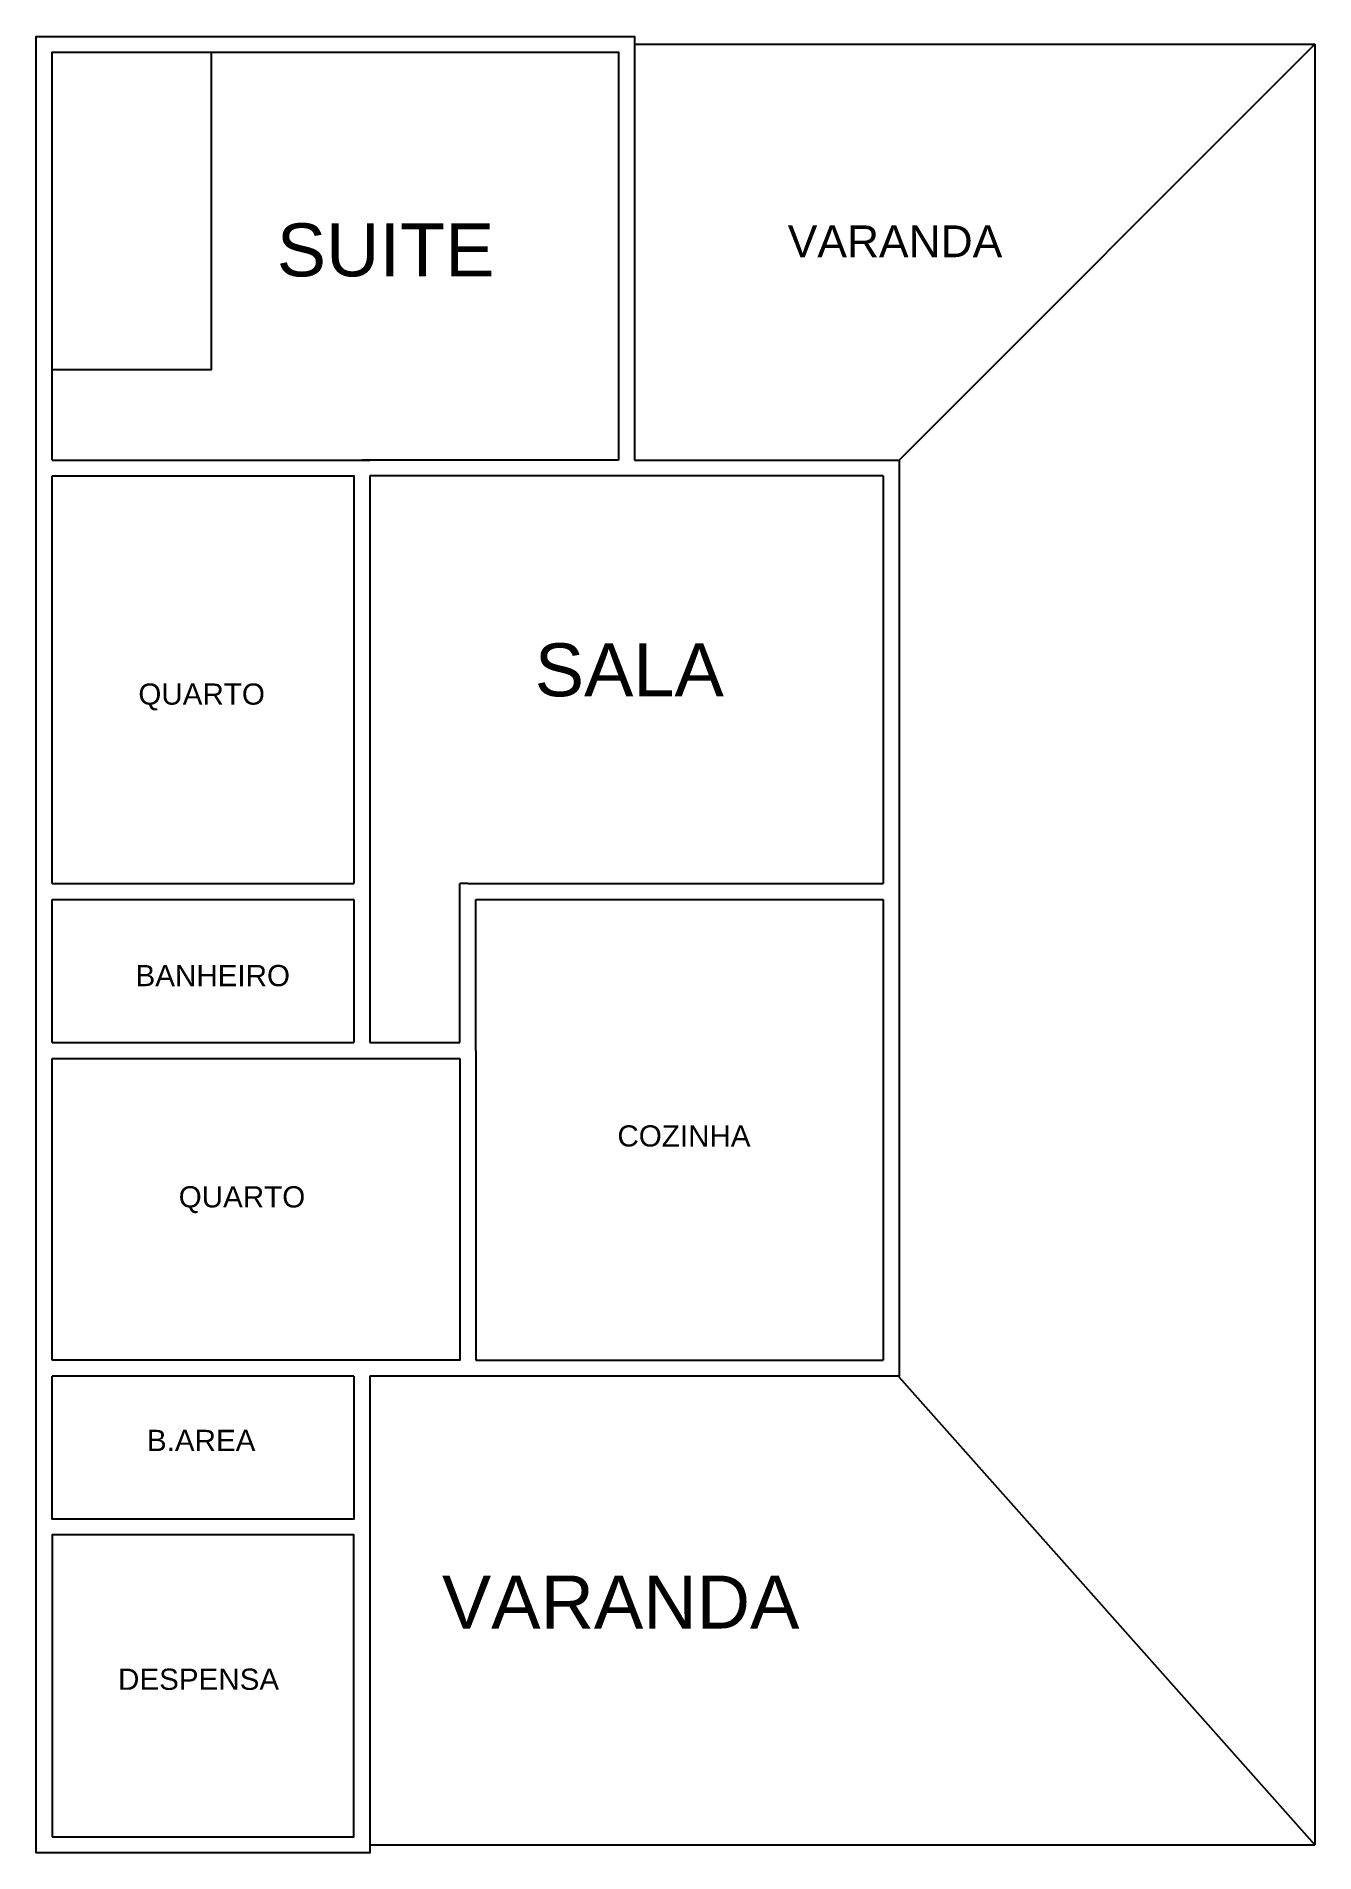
# Model space of a CAD drawing. Header units: millimetres. Extents: x 279 to 1487, y 221 to 1936.
import ezdxf

# ---------------------------------------------------------------- set-up
doc = ezdxf.new("R2010")
doc.units = ezdxf.units.MM
doc.styles.get("Standard").update_dxf_attribs({"font": 'arial.ttf'})

msp = doc.modelspace()

# ---------------------------------------------------------------- linework, layer by layer
for points in [[(279.5, 1528.7), (279.5, 1936.2), (844.5, 1936.2), (844.5, 1536.2)], [(294.5, 1536.2), (294.5, 1921.2), (829.5, 1921.2), (829.5, 1536.2)], [(294.5, 1921.2), (444.5, 1921.2)], [(444.5, 1921.2), (444.5, 1621.2), (294.5, 1621.2)], [(844.5, 1928.7), (1487, 1928.7)], [(1094.5, 1536.2), (1487, 1928.7)], [(1487, 1928.7), (1487, 1428.7)], [(279.5, 1128.7), (279.5, 1528.7)], [(279.5, 1128.7), (279.5, 1528.7)], [(294.5, 1536.2), (594.5, 1536.2)], [(829.5, 1536.2), (587, 1536.2)], [(844.5, 1536.2), (1094.5, 1536.2), (1094.5, 1428.7)], [(294.5, 1521.2), (579.5, 1521.2), (579.5, 1136.2)], [(294.5, 1136.2), (294.5, 1521.2)], [(594.5, 1521.2), (594.5, 986.2)], [(1079.5, 1521.2), (594.5, 1521.2)], [(1079.5, 1521.2), (1079.5, 1428.7)], [(1094.5, 1428.7), (1094.5, 671.2), (694.5, 671.2)], [(1079.5, 1428.7), (1079.5, 1136.2)], [(1487, 1428.7), (1487, 228.7)], [(294.5, 1136.2), (579.5, 1136.2)], [(679.5, 986.2), (679.5, 1136.2)], [(687, 1136.2), (679.5, 1136.2)], [(687, 1136.2), (1079.5, 1136.2)], [(279.5, 978.7), (279.5, 1128.7)], [(294.5, 986.2), (294.5, 1121.2)], [(294.5, 1121.2), (579.5, 1121.2)], [(579.5, 1121.2), (579.5, 986.2)], [(694.5, 978.7), (694.5, 1121.2)], [(694.5, 1121.2), (1079.5, 1121.2)], [(1079.5, 1121.2), (1079.5, 686.2)], [(279.5, 678.7), (279.5, 978.7)], [(294.5, 986.2), (579.5, 986.2)], [(594.5, 986.2), (679.5, 986.2)], [(694.5, 978.7), (694.5, 686.2)], [(294.5, 686.2), (294.5, 971.2)], [(294.5, 971.2), (679.5, 971.2)], [(679.5, 971.2), (679.5, 686.2), (294.5, 686.2)], [(694.5, 686.2), (1079.5, 686.2)], [(279.5, 528.7), (279.5, 678.7)], [(579.5, 671.2), (579.5, 536.2), (294.5, 536.2), (294.5, 671.2)], [(579.5, 671.2), (294.5, 671.2)], [(594.5, 671.2), (594.5, 378.7)], [(694.5, 671.2), (594.5, 671.2)], [(1487, 228.7), (1094.5, 670.3)], [(594.5, 528.7), (594.5, 221.2), (279.5, 221.2), (279.5, 244.2)], [(279.5, 244.2), (279.5, 528.7)], [(594.5, 228.7), (1487, 228.7)]]:
    msp.add_lwpolyline(points)
msp.add_lwpolyline([(294.5, 236.2), (579.5, 236.2), (579.5, 521.2), (294.5, 521.2)], close=True)

# ---------------------------------------------------------------- texts
at = {"attachment_point": 1}
for s, width, insert, char_height in [('SUITE', 345.199, (506.6, 1759.6), 50), ('VARANDA', 138.491, (989.3, 1757.7), 30), ('SALA', 310.6, (750.3, 1363.1), 50), ('QUARTO', 237.896, (375.9, 1325.2), 20), ('BANHEIRO', 140.593, (373.2, 1059.4), 20), ('COZINHA', 270.342, (828.4, 908), 20), ('QUARTO', 180, (414, 850.5), 20), ('B.AREA', 150, (384, 620.5), 20), ('VARANDA', 530.179, (662.6, 482.9), 50), ('DESPENSA', 162.357, (356.7, 395), 20)]:
    msp.add_mtext_dynamic_manual_height_columns(s, width=width, gutter_width=12.5, heights=[0], dxfattribs=dict(at, insert=insert, char_height=char_height))

doc.saveas('drawing.dxf')
